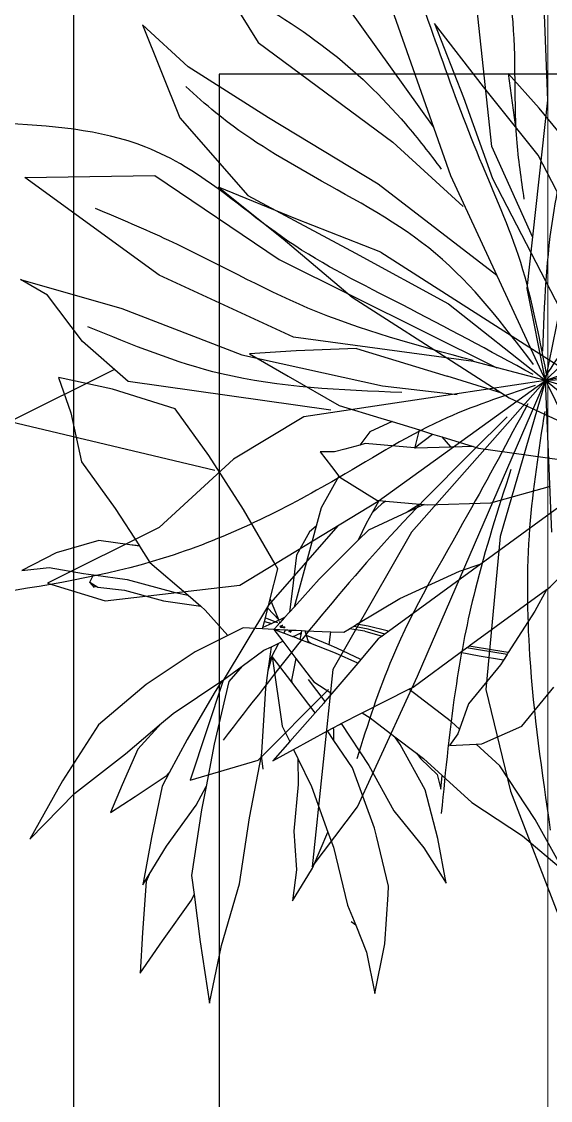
# Model space of a CAD drawing. Header units: metres. Extents: x -22 to 564, y 0 to 143.
# Drawn here: x 133.7996 to 133.9815, y 34.7206 to 35.0916 of the extents above; entities that cross this region are included whole.
import ezdxf
from ezdxf.enums import TextEntityAlignment as Align

# ---------------------------------------------------------------- set-up
doc = ezdxf.new("R2010")
doc.units = ezdxf.units.M
doc.linetypes.add('EJES630', pattern=[6.3, 5.5, -0.4, 0, -0.4])
doc.layers.add('EJES', color=11, linetype='EJES630', lineweight=0)
doc.layers.add('XREF 1N NEURO-ONCOLOGIA$0$Mobiliario Fijo', color=40, linetype='Continuous')
doc.layers.add('XREF 1N NEURO-ONCOLOGIA$0$TEX-MOB', color=4, linetype='Continuous')
doc.styles.add('XREF 1N NEURO-ONCOLOGIA$0$HANDLET', font='romans.shx')

# ---------------------------------------------------------------- blocks, each defined once
blk = doc.blocks.new('XREF 1N NEURO-ONCOLOGIA$0$A$C3610557F')
at = {"color": 52}
for p, q in [((0.5135, 2.1635), (0.6256, 1.9833)), ((0.9014, 2.1335), (1.0603, 1.6827)), ((1.28, 1.853), (1.2707, 2.1034)), ((1.1538, 1.7479), (1.1164, 2.0934)), ((1.0216, 1.7925), (0.8312, 2.0583)), ((0.4667, 1.9281), (0.3638, 2.0233)), ((0.3638, 2.0233), (0.448, 1.8129)), ((0.6256, 1.9833), (0.9294, 1.7579)), ((0.649, 1.8129), (0.4667, 1.9281)), ((1.2333, 1.4273), (1.28, 1.853)), ((0.448, 1.8129), (0.6022, 1.6376)), ((0.8967, 1.6627), (0.649, 1.8129)), ((0.9294, 1.7579), (1.0884, 1.6126)), ((1.2459, 1.5424), (1.1538, 1.7479)), ((0.0974, 1.6778), (0.3919, 1.6827)), ((0.4013, 1.4574), (0.0974, 1.6778)), ((0.3919, 1.6827), (0.6724, 1.4925)), ((1.1651, 1.4565), (0.8967, 1.6627)), ((1.0603, 1.6827), (1.2749, 1.2195)), ((0.6022, 1.6376), (0.8453, 1.5074)), ((0.6724, 1.4925), (1.1651, 1.2481)), ((0.8453, 1.5074), (1.0557, 1.3922)), ((0.1488, 1.4122), (0.0881, 1.4473)), ((0.0881, 1.4473), (0.3171, 1.3822)), ((0.7051, 1.3172), (0.4013, 1.4574)), ((1.2749, 1.2195), (1.2333, 1.4273)), ((0.2283, 1.3071), (0.1488, 1.4122)), ((1.0557, 1.3922), (1.2749, 1.2195)), ((0.3171, 1.3822), (0.5882, 1.2771)), ((1.2749, 1.2195), (1.3081, 1.3822)), ((1.682, 1.3572), (1.2749, 1.2195)), ((1.4109, 1.3522), (1.2749, 1.2195)), ((1.2749, 1.2195), (1.869, 1.3522)), ((1.1118, 1.262), (0.7051, 1.3172)), ((0.3311, 1.2169), (0.2283, 1.3071)), ((0.5882, 1.2771), (0.9061, 1.2069)), ((0.3002, 1.244), (0.0647, 1.1268)), ((1.2749, 1.2195), (1.1118, 1.262)), ((0.8967, 0.9465), (1.2749, 1.2195)), ((1.2749, 1.2195), (0.9716, 0.8764)), ((0.9855, 0.5508), (1.2749, 1.2195)), ((1.2749, 1.2195), (0.9948, 1.1769)), ((1.2749, 1.2195), (1.1725, 0.8664)), ((1.6446, 1.232), (1.2749, 1.2195)), ((1.2893, 0.8764), (1.2749, 1.2195)), ((1.2749, 1.2195), (1.4857, 0.7862)), ((1.4717, 1.0567), (1.2749, 1.2195)), ((1.9205, 1.0267), (1.2749, 1.2195)), ((0.7892, 1.1519), (0.3311, 1.2169)), ((0.9061, 1.2069), (1.0755, 1.1879)), ((0.9948, 1.1769), (0.7285, 1.1368)), ((0.0647, 1.1268), (0.5274, 1.0166)), ((0.7285, 1.1368), (0.5695, 1.0416)), ((0.5695, 1.0416), (0.4013, 0.8865)), ((0.5835, 0.7562), (0.8967, 0.9465)), ((0.4013, 0.8865), (0.1488, 0.7612)), ((0.8052, 0.8909), (0.649, 0.7112)), ((0.9716, 0.8764), (0.7939, 0.5659)), ((1.1725, 0.8664), (1.1398, 0.5208)), ((0.1488, 0.7612), (0.2797, 0.7212)), ((0.2797, 0.7212), (0.5835, 0.7562)), ((0.649, 0.7112), (0.5462, 0.5408)), ((0.7939, 0.5659), (0.7471, 0.1201)), ((0.5462, 0.5408), (0.4713, 0.3154)), ((0.85, 0.2554), (0.9855, 0.5508)), ((0.6256, 0.3606), (0.7846, 0.5208)), ((1.1398, 0.5208), (1.1959, 0.2905)), ((0.4713, 0.3154), (0.6256, 0.3606)), ((1.1959, 0.2905), (1.3081, 0)), ((0.7471, 0.1201), (0.85, 0.2554))]:
    blk.add_line(p, q, dxfattribs=at)
at = {"color": 104, "ltscale": 0.3}
for points in [[(1.1115, 2.3554), (1.1965, 2.0667), (1.2092, 1.7652), (1.2262, 1.6293)], [(1.2687, 1.2853), (1.2942, 1.6038), (1.3367, 1.8374), (1.3367, 2.1728), (1.3367, 2.3172)], [(1.2772, 1.2343), (1.2135, 1.5019), (1.12, 1.7354), (1.0265, 1.986), (0.9373, 2.2365)], [(0.5592, 2.1134), (0.7801, 1.969), (0.9585, 1.7991), (1.0393, 1.6972)], [(1.273, 1.2258), (1.3877, 1.3999), (1.5364, 1.608), (1.7658, 1.7821), (1.94, 2.0115), (1.9613, 2.0837)], [(1.2475, 1.2556), (1.0265, 1.5061), (0.7503, 1.6802), (0.5294, 1.8246), (0.4614, 1.8841)], [(1.2467, 1.2327), (0.9499, 1.3909), (0.6926, 1.5343), (0.4601, 1.7024), (0.371, 1.7469), (0.0396, 1.8013)], [(1.1115, 1.2641), (0.7376, 1.383), (0.4232, 1.5358), (0.2575, 1.608)], [(0.95, 1.1919), (0.5422, 1.2343), (0.2405, 1.3405)], [(1.2517, 1.2079), (1.0389, 1.1288), (0.7916, 0.9904), (0.4106, 0.8173), (0, 0.7332)], [(1.2347, 1.1664), (1.0988, 0.9158), (0.9288, 0.5931), (0.8481, 0.3638)], [(1.273, 1.1494), (1.239, 0.8861), (1.239, 0.5973), (1.2857, 0.2024)], [(1.188, 1.1367), (0.9373, 0.8819), (0.7291, 0.6398), (0.5464, 0.4062)], [(1.1965, 1.0177), (1.1157, 0.746), (1.0733, 0.5336), (1.0393, 0.2406)]]:
    blk.add_spline(points, degree=3, dxfattribs=at)
blk = doc.blocks.new('XREF 1N NEURO-ONCOLOGIA$0$PLANTA CIRCULAR-02')
at = {"color": 72}
for p, q in [((-0.25179, 0.17367), (-0.24577, 0.21329)), ((-0.24577, 0.21329), (-0.23803, 0.17604)), ((-0.14427, 0.18025), (-0.13896, 0.20693)), ((-0.13896, 0.20693), (-0.1329, 0.177)), ((-0.29066, 0.19375), (-0.27613, 0.17302)), ((-0.28917, 0.16762), (-0.29066, 0.19375)), ((-0.23803, 0.17604), (-0.22651, 0.13608)), ((-0.15135, 0.16285), (-0.14427, 0.18025)), ((-0.1329, 0.177), (-0.13246, 0.17483)), ((-0.13246, 0.17483), (-0.13045, 0.14293)), ((-0.2867, 0.13462), (-0.28917, 0.16762)), ((-0.27613, 0.17302), (-0.25742, 0.14676)), ((-0.25581, 0.14293), (-0.25179, 0.17367)), ((-0.15664, 0.14984), (-0.15135, 0.16285)), ((-0.25742, 0.14676), (-0.25581, 0.14293)), ((-0.19213, 0.14717), (-0.17993, 0.12715)), ((-0.1896, 0.12706), (-0.19213, 0.14717)), ((-0.16571, 0.11237), (-0.15664, 0.14984)), ((-0.25741, 0.13075), (-0.25581, 0.14293)), ((-0.13045, 0.14293), (-0.13011, 0.13767)), ((-0.28891, 0.13674), (-0.28476, 0.12997)), ((-0.2833, 0.10621), (-0.28891, 0.13674)), ((-0.28476, 0.12997), (-0.2867, 0.13462)), ((-0.22651, 0.13608), (-0.22001, 0.09352)), ((-0.13011, 0.13767), (-0.13796, 0.10525)), ((-0.10724, 0.11289), (-0.09284, 0.13569)), ((-0.09284, 0.13569), (-0.09825, 0.1069)), ((-0.28476, 0.12997), (-0.27358, 0.11173)), ((-0.25091, 0.08819), (-0.25741, 0.13075)), ((-0.19066, 0.11152), (-0.1896, 0.12706)), ((-0.17993, 0.12715), (-0.17917, 0.1259)), ((-0.17917, 0.1259), (-0.16926, 0.10263)), ((-0.04346, 0.10501), (-0.01706, 0.12754)), ((-0.01706, 0.12754), (-0.03535, 0.09444)), ((-0.27358, 0.11173), (-0.25453, 0.08532)), ((-0.16926, 0.10263), (-0.16571, 0.11237)), ((-0.12667, 0.08886), (-0.10724, 0.11289)), ((-0.36204, 0.10721), (-0.3331, 0.0778)), ((-0.34083, 0.06946), (-0.36204, 0.10721)), ((-0.27637, 0.07292), (-0.2833, 0.10621)), ((-0.1913, 0.102), (-0.19066, 0.11152)), ((-0.13796, 0.10525), (-0.13919, 0.10019)), ((-0.09825, 0.1069), (-0.10649, 0.07541)), ((-0.07631, 0.08354), (-0.04346, 0.10501)), ((-0.18846, 0.07199), (-0.1913, 0.102)), ((-0.17994, 0.07331), (-0.16926, 0.10263)), ((-0.13919, 0.10019), (-0.15342, 0.06113)), ((-0.22001, 0.09352), (-0.2123, 0.05321)), ((-0.03535, 0.09444), (-0.05811, 0.0598)), ((-0.30982, 0.08997), (-0.2939, 0.07964)), ((-0.30231, 0.07211), (-0.30982, 0.08997)), ((-0.25453, 0.08532), (-0.24803, 0.07317)), ((-0.24803, 0.07317), (-0.25091, 0.08819)), ((-0.14287, 0.05953), (-0.12667, 0.08886)), ((-0.3331, 0.0778), (-0.30019, 0.05211)), ((-0.2939, 0.07964), (-0.27325, 0.06594)), ((-0.0954, 0.06619), (-0.07631, 0.08354)), ((-0.29213, 0.04903), (-0.30231, 0.07211)), ((-0.2718, 0.06437), (-0.27637, 0.07292)), ((-0.24281, 0.04587), (-0.24803, 0.07317)), ((-0.18871, 0.05511), (-0.17994, 0.07331)), ((-0.18871, 0.05511), (-0.18846, 0.07199)), ((-0.10649, 0.07541), (-0.12269, 0.04608)), ((-0.09875, 0.06542), (-0.09628, 0.07483)), ((-0.09628, 0.07483), (-0.0954, 0.06619)), ((-0.31755, 0.03338), (-0.34083, 0.06946)), ((-0.27325, 0.06594), (-0.2718, 0.06437)), ((-0.26025, 0.04278), (-0.2718, 0.06437)), ((-0.10918, 0.05534), (-0.09875, 0.06542)), ((-0.10756, 0.05513), (-0.0954, 0.06619)), ((-0.21113, 0.0621), (-0.2123, 0.05321)), ((-0.20489, 0.05654), (-0.19153, 0.04925)), ((-0.19398, 0.04418), (-0.20489, 0.05654)), ((-0.15342, 0.06113), (-0.16543, 0.04347)), ((-0.16063, 0.03244), (-0.14287, 0.05953)), ((-0.05811, 0.0598), (-0.07353, 0.04579)), ((-0.30019, 0.05211), (-0.27675, 0.03236)), ((-0.27675, 0.03236), (-0.29213, 0.04903)), ((-0.2123, 0.05321), (-0.21191, 0.0512)), ((-0.21191, 0.0512), (-0.2094, 0.00956)), ((-0.19153, 0.04925), (-0.18871, 0.05511)), ((-0.19153, 0.04925), (-0.16962, 0.0373)), ((-0.12598, 0.04106), (-0.11204, 0.05171)), ((-0.11204, 0.05171), (-0.10918, 0.05534)), ((-0.11204, 0.05171), (-0.10756, 0.05513)), ((-0.24284, 0.01284), (-0.26025, 0.04278)), ((-0.23342, 0.00542), (-0.24281, 0.04587)), ((-0.19879, 0.03419), (-0.19398, 0.04418)), ((-0.17757, 0.0256), (-0.19398, 0.04418)), ((-0.16543, 0.04347), (-0.16962, 0.0373)), ((-0.16543, 0.04347), (-0.16553, 0.03647)), ((-0.12269, 0.04608), (-0.12598, 0.04106)), ((-0.0907, 0.04679), (-0.07353, 0.04579)), ((-0.08527, 0.03914), (-0.0907, 0.04679)), ((-0.07353, 0.04579), (-0.06991, 0.04557)), ((-0.06991, 0.04557), (-0.044, 0.03413)), ((-0.16962, 0.0373), (-0.16586, 0.03524)), ((-0.16553, 0.03647), (-0.16586, 0.03524)), ((-0.16586, 0.03524), (-0.16188, 0.03307)), ((-0.14206, 0.02878), (-0.12598, 0.04106)), ((-0.08421, 0.03608), (-0.08937, 0.03139)), ((-0.08421, 0.03608), (-0.08527, 0.03914)), ((-0.0785, 0.01968), (-0.08421, 0.03608)), ((-0.28665, 0.00735), (-0.31755, 0.03338)), ((-0.27675, 0.03236), (-0.26929, 0.02608)), ((-0.20529, -0.01091), (-0.19879, 0.03419)), ((-0.16188, 0.03307), (-0.16063, 0.03244)), ((-0.16063, 0.03244), (-0.14708, 0.02557)), ((-0.14708, 0.02557), (-0.14206, 0.02878)), ((-0.08937, 0.03139), (-0.11697, 0.0103)), ((-0.044, 0.03413), (-0.02333, 0.009)), ((-0.26929, 0.02608), (-0.23787, 0.00496)), ((-0.17817, 0.02473), (-0.19264, 0.00572)), ((-0.17757, 0.0256), (-0.17817, 0.02473)), ((-0.17197, 0.01925), (-0.17757, 0.0256)), ((-0.14708, 0.02557), (-0.11697, 0.0103)), ((-0.18209, 0.00414), (-0.17121, 0.01835)), ((-0.17121, 0.01835), (-0.17197, 0.01925)), ((-0.16669, 0.01302), (-0.17121, 0.01835)), ((-0.05782, -0.00545), (-0.0785, 0.01968)), ((-0.2551, -0.01386), (-0.28665, 0.00735)), ((-0.23787, 0.00496), (-0.24284, 0.01284)), ((-0.2094, 0.00956), (-0.20784, -0.0018)), ((-0.17845, 0.00549), (-0.16669, 0.01302)), ((-0.15004, -0.00661), (-0.16669, 0.01302)), ((-0.11697, 0.0103), (-0.11422, 0.00891)), ((-0.11422, 0.00891), (-0.08375, -0.01331)), ((-0.23787, 0.00496), (-0.23774, 0.00487)), ((-0.23774, 0.00487), (-0.2248, -0.00454)), ((-0.2248, -0.00454), (-0.23342, 0.00542)), ((-0.19264, 0.00572), (-0.20529, -0.01091)), ((-0.19277, 0.00452), (-0.19264, 0.00572)), ((-0.18994, -0.00958), (-0.19277, 0.00452)), ((-0.18994, -0.00958), (-0.18076, 0.00246)), ((-0.18076, 0.00246), (-0.17845, 0.00549)), ((-0.2248, -0.00454), (-0.21062, -0.01484)), ((-0.20784, -0.0018), (-0.20704, -0.00765)), ((-0.20784, -0.0018), (-0.20529, -0.01091)), ((-0.15004, -0.00661), (-0.16431, -0.01296)), ((-0.14803, -0.00898), (-0.15004, -0.00661)), ((-0.05588, -0.00846), (-0.05782, -0.00545)), ((-0.23391, -0.02449), (-0.2551, -0.01386)), ((-0.20704, -0.00765), (-0.20547, -0.01074)), ((-0.20704, -0.00765), (-0.20574, -0.01714)), ((-0.20547, -0.01074), (-0.20109, -0.01933)), ((-0.20529, -0.01091), (-0.20547, -0.01074)), ((-0.19835, -0.02063), (-0.18994, -0.00958)), ((-0.16431, -0.01296), (-0.18043, -0.01916)), ((-0.14803, -0.00898), (-0.16359, -0.01629)), ((-0.13686, -0.02214), (-0.14803, -0.00898)), ((-0.07146, -0.01111), (-0.08375, -0.01331)), ((-0.08375, -0.01331), (-0.07962, -0.01632)), ((-0.05348, -0.01218), (-0.0719, -0.01503)), ((-0.05588, -0.00846), (-0.07146, -0.01111)), ((-0.05272, -0.01336), (-0.06234, -0.01483)), ((-0.05348, -0.01218), (-0.05588, -0.00846)), ((-0.05272, -0.01336), (-0.05348, -0.01218)), ((-0.0355, -0.04007), (-0.05272, -0.01336)), ((-0.21062, -0.01484), (-0.20574, -0.01714)), ((-0.20574, -0.01714), (-0.20109, -0.01933)), ((-0.20421, -0.02832), (-0.19835, -0.02063)), ((-0.20109, -0.01933), (-0.19835, -0.02063)), ((-0.18155, -0.0196), (-0.18746, -0.02187)), ((-0.16849, -0.01832), (-0.18306, -0.02438)), ((-0.18179, -0.02038), (-0.18306, -0.02438)), ((-0.18043, -0.01916), (-0.18179, -0.02038)), ((-0.18155, -0.0196), (-0.18179, -0.02038)), ((-0.18043, -0.01916), (-0.18155, -0.0196)), ((-0.16359, -0.01629), (-0.16849, -0.01832)), ((-0.16849, -0.01832), (-0.16737, -0.02682)), ((-0.0719, -0.01503), (-0.07962, -0.01632)), ((-0.07962, -0.01632), (-0.07807, -0.01746)), ((-0.06234, -0.01483), (-0.07807, -0.01746)), ((-0.02798, -0.05398), (-0.07807, -0.01746)), ((-0.24857, -0.0408), (-0.23391, -0.02449)), ((-0.22412, -0.0294), (-0.23391, -0.02449)), ((-0.19807, -0.02596), (-0.20421, -0.02832)), ((-0.19778, -0.02585), (-0.19807, -0.02596)), ((-0.19199, -0.02362), (-0.19778, -0.02585)), ((-0.19778, -0.02585), (-0.19672, -0.02792)), ((-0.1957, -0.02786), (-0.19672, -0.02792)), ((-0.19524, -0.02784), (-0.1957, -0.02786)), ((-0.19568, -0.02798), (-0.1957, -0.02786)), ((-0.19524, -0.02784), (-0.1953, -0.02763)), ((-0.19521, -0.02796), (-0.19524, -0.02784)), ((-0.19453, -0.02692), (-0.19417, -0.02729)), ((-0.19417, -0.02729), (-0.19359, -0.02789)), ((-0.19367, -0.02642), (-0.19261, -0.02769)), ((-0.19359, -0.02789), (-0.19248, -0.02785)), ((-0.19229, -0.02768), (-0.19261, -0.02769)), ((-0.19261, -0.02769), (-0.19248, -0.02785)), ((-0.19248, -0.02785), (-0.19234, -0.02784)), ((-0.19234, -0.02784), (-0.19229, -0.02768)), ((-0.19234, -0.02784), (-0.1901, -0.02775)), ((-0.18987, -0.02754), (-0.19229, -0.02768)), ((-0.19098, -0.02323), (-0.19199, -0.02362)), ((-0.19199, -0.02362), (-0.1915, -0.02385)), ((-0.1915, -0.02385), (-0.19098, -0.02323)), ((-0.1915, -0.02385), (-0.19118, -0.024)), ((-0.19118, -0.024), (-0.19094, -0.02321)), ((-0.19118, -0.024), (-0.18771, -0.02563)), ((-0.19094, -0.02321), (-0.19098, -0.02323)), ((-0.18746, -0.02187), (-0.19094, -0.02321)), ((-0.18987, -0.02754), (-0.1901, -0.02775)), ((-0.1901, -0.02775), (-0.18631, -0.02759)), ((-0.18636, -0.02735), (-0.18987, -0.02754)), ((-0.18686, -0.02487), (-0.18771, -0.02563)), ((-0.18771, -0.02563), (-0.18694, -0.026)), ((-0.18686, -0.02487), (-0.18746, -0.02187)), ((-0.18666, -0.02588), (-0.18694, -0.026)), ((-0.18694, -0.026), (-0.1866, -0.02616)), ((-0.18666, -0.02588), (-0.18686, -0.02487)), ((-0.1866, -0.02616), (-0.18666, -0.02588)), ((-0.1866, -0.02616), (-0.18649, -0.02621)), ((-0.18636, -0.02735), (-0.18658, -0.02625)), ((-0.18631, -0.02759), (-0.18636, -0.02735)), ((-0.18631, -0.02759), (-0.18404, -0.0275)), ((-0.18306, -0.02438), (-0.18404, -0.0275)), ((-0.18404, -0.0275), (-0.16737, -0.02682)), ((-0.16737, -0.02682), (-0.159, -0.02649)), ((-0.159, -0.02649), (-0.15541, -0.02865)), ((-0.14535, -0.02713), (-0.15541, -0.02865)), ((-0.14535, -0.02713), (-0.13424, -0.02406)), ((-0.13099, -0.02731), (-0.14327, -0.03042)), ((-0.1326, -0.02525), (-0.14317, -0.02844)), ((-0.13424, -0.02406), (-0.13686, -0.02214)), ((-0.1326, -0.02525), (-0.13424, -0.02406)), ((-0.13017, -0.02702), (-0.1326, -0.02525)), ((-0.13017, -0.02702), (-0.13099, -0.02731)), ((-0.07029, -0.07069), (-0.13017, -0.02702)), ((-0.21153, -0.02872), (-0.22412, -0.0294)), ((-0.20421, -0.02832), (-0.21153, -0.02872)), ((-0.21153, -0.02872), (-0.21134, -0.02946)), ((-0.21134, -0.02946), (-0.21032, -0.03341)), ((-0.20562, -0.03212), (-0.21134, -0.02946)), ((-0.21032, -0.03341), (-0.20562, -0.03212)), ((-0.21032, -0.03341), (-0.20973, -0.03571)), ((-0.20973, -0.03571), (-0.20359, -0.03344)), ((-0.20106, -0.03455), (-0.20807, -0.04213)), ((-0.20106, -0.03455), (-0.20651, -0.04819)), ((-0.20327, -0.03321), (-0.20562, -0.03212)), ((-0.20421, -0.02832), (-0.19667, -0.02802)), ((-0.20056, -0.02812), (-0.20421, -0.02832)), ((-0.20146, -0.03137), (-0.20421, -0.02832)), ((-0.20359, -0.03344), (-0.20327, -0.03321)), ((-0.20359, -0.03344), (-0.20314, -0.03327)), ((-0.20314, -0.03327), (-0.20327, -0.03321)), ((-0.20314, -0.03327), (-0.20193, -0.03282)), ((-0.20108, -0.03423), (-0.20309, -0.0333)), ((-0.20158, -0.03198), (-0.20128, -0.03177)), ((-0.20117, -0.03169), (-0.20146, -0.03137)), ((-0.20128, -0.03177), (-0.20117, -0.03169)), ((-0.20031, -0.03265), (-0.20117, -0.03169)), ((-0.20096, -0.03429), (-0.20108, -0.03423)), ((-0.20096, -0.03429), (-0.20106, -0.03455)), ((-0.20086, -0.03433), (-0.20106, -0.03455)), ((-0.20086, -0.03433), (-0.20096, -0.03429)), ((-0.19728, -0.03599), (-0.20086, -0.03433)), ((-0.20031, -0.03265), (-0.2006, -0.03338)), ((-0.20033, -0.03025), (-0.19737, -0.0294)), ((-0.20033, -0.03025), (-0.19981, -0.0296)), ((-0.1972, -0.02984), (-0.20033, -0.03025)), ((-0.19875, -0.03079), (-0.20033, -0.03025)), ((-0.19728, -0.03599), (-0.20031, -0.03265)), ((-0.19748, -0.0293), (-0.19981, -0.0296)), ((-0.19858, -0.03084), (-0.19875, -0.03079)), ((-0.19868, -0.03086), (-0.19875, -0.03079)), ((-0.19841, -0.0309), (-0.19858, -0.03084)), ((-0.1972, -0.02984), (-0.19706, -0.02967)), ((-0.1972, -0.02984), (-0.19684, -0.0299)), ((-0.19672, -0.02792), (-0.19667, -0.02802)), ((-0.19667, -0.02802), (-0.19568, -0.02798)), ((-0.19568, -0.02798), (-0.19521, -0.02796)), ((-0.19521, -0.02796), (-0.19359, -0.02789)), ((-0.15541, -0.02865), (-0.15511, -0.02883)), ((-0.15511, -0.02883), (-0.15285, -0.0302)), ((-0.15124, -0.03001), (-0.15285, -0.0302)), ((-0.15285, -0.0302), (-0.15051, -0.03161)), ((-0.14317, -0.02844), (-0.15124, -0.03001)), ((-0.14327, -0.03042), (-0.15051, -0.03161)), ((-0.15051, -0.03161), (-0.12272, -0.04835)), ((-0.25141, -0.04325), (-0.24857, -0.0408)), ((-0.20973, -0.03571), (-0.20807, -0.04213)), ((-0.1942, -0.03941), (-0.19728, -0.03599)), ((-0.19116, -0.04278), (-0.1942, -0.03941)), ((-0.19243, -0.05312), (-0.1942, -0.03941)), ((-0.02798, -0.05398), (-0.0355, -0.04007)), ((-0.30075, -0.05371), (-0.27549, -0.04685)), ((-0.27549, -0.04685), (-0.25141, -0.04325)), ((-0.2597, -0.05039), (-0.25141, -0.04325)), ((-0.20807, -0.04213), (-0.20651, -0.04819)), ((-0.20651, -0.04819), (-0.20155, -0.06743)), ((-0.17487, -0.06082), (-0.19116, -0.04278)), ((-0.18402, -0.06887), (-0.19116, -0.04278)), ((-0.12272, -0.04835), (-0.08429, -0.06607)), ((-0.32008, -0.05541), (-0.32314, -0.05877)), ((-0.31981, -0.05678), (-0.32008, -0.05541)), ((-0.31981, -0.05678), (-0.31789, -0.05563)), ((-0.31789, -0.05563), (-0.30075, -0.05371)), ((-0.29902, -0.06068), (-0.26791, -0.05225)), ((-0.28429, -0.07158), (-0.2597, -0.05039)), ((-0.26791, -0.05225), (-0.2597, -0.05039)), ((-0.18957, -0.07639), (-0.19243, -0.05312)), ((-0.02798, -0.05398), (-0.02554, -0.05576)), ((-0.02554, -0.05576), (0.01204, -0.09375)), ((-0.32314, -0.05877), (-0.31981, -0.05678)), ((-0.32314, -0.05877), (-0.32072, -0.06364)), ((-0.32072, -0.06364), (-0.29902, -0.06068)), ((-0.14949, -0.08617), (-0.17487, -0.06082)), ((-0.36714, -0.0664), (-0.34938, -0.06841)), ((-0.34499, -0.07784), (-0.36714, -0.0664)), ((-0.34938, -0.06841), (-0.32727, -0.06454)), ((-0.32727, -0.06454), (-0.32072, -0.06364)), ((-0.20155, -0.06743), (-0.20333, -0.0705)), ((-0.17696, -0.09495), (-0.18402, -0.06887)), ((-0.08429, -0.06607), (-0.07029, -0.07069)), ((-0.29106, -0.0821), (-0.28429, -0.07158)), ((-0.20333, -0.0705), (-0.2238, -0.10583)), ((-0.18119, -0.0914), (-0.18957, -0.07639)), ((-0.00556, -0.11789), (-0.07029, -0.07069)), ((-0.31742, -0.08571), (-0.34499, -0.07784)), ((-0.29733, -0.08296), (-0.31742, -0.08571)), ((-0.30676, -0.1065), (-0.29117, -0.08227)), ((-0.29106, -0.0821), (-0.29733, -0.08296)), ((-0.29117, -0.08227), (-0.29733, -0.08296)), ((-0.29117, -0.08227), (-0.29106, -0.0821)), ((-0.14313, -0.09252), (-0.14949, -0.08617)), ((-0.14949, -0.08617), (-0.14439, -0.09704)), ((-0.17696, -0.09495), (-0.18119, -0.0914)), ((-0.17371, -0.10696), (-0.17696, -0.09495)), ((-0.14439, -0.09704), (-0.14055, -0.1038)), ((-0.118, -0.1041), (-0.14313, -0.09252)), ((-0.14055, -0.1038), (-0.13608, -0.11167)), ((-0.13436, -0.10939), (-0.14055, -0.1038)), ((-0.10717, -0.1091), (-0.118, -0.1041)), ((-0.10988, -0.10934), (-0.118, -0.1041)), ((-0.32857, -0.13659), (-0.30676, -0.1065)), ((-0.2238, -0.10583), (-0.24626, -0.14075)), ((-0.16213, -0.12734), (-0.17371, -0.10696)), ((-0.13608, -0.11167), (-0.13176, -0.11129)), ((-0.13176, -0.11129), (-0.13436, -0.10939)), ((-0.13176, -0.11129), (-0.10988, -0.10934)), ((-0.10988, -0.10934), (-0.10717, -0.1091)), ((-0.10717, -0.1091), (-0.10516, -0.10892)), ((-0.10516, -0.10892), (-0.06398, -0.11004)), ((-0.06398, -0.11004), (-0.02541, -0.12098)), ((-0.16165, -0.12672), (-0.13758, -0.1118)), ((-0.13758, -0.1118), (-0.13608, -0.11167)), ((-0.16697, -0.1336), (-0.16213, -0.12734)), ((-0.16213, -0.12734), (-0.16165, -0.12672)), ((-0.33541, -0.16831), (-0.32857, -0.13659)), ((-0.1744, -0.1432), (-0.16697, -0.1336)), ((-0.07191, -0.14553), (-0.01802, -0.138)), ((-0.24626, -0.14075), (-0.26808, -0.17084)), ((-0.16501, -0.14304), (-0.1744, -0.1432)), ((-0.15834, -0.14484), (-0.16501, -0.14304)), ((-0.14862, -0.14749), (-0.15834, -0.14484)), ((-0.11333, -0.14561), (-0.14513, -0.14843)), ((-0.11271, -0.14555), (-0.11333, -0.14561)), ((-0.11333, -0.14561), (-0.11329, -0.14566)), ((-0.11329, -0.14566), (-0.11295, -0.14612)), ((-0.11329, -0.14566), (-0.10163, -0.15461)), ((-0.11295, -0.14612), (-0.11018, -0.15722)), ((-0.08961, -0.14618), (-0.11271, -0.14555)), ((-0.09557, -0.15276), (-0.09003, -0.14635)), ((-0.09003, -0.14635), (-0.08961, -0.14618)), ((-0.07533, -0.14657), (-0.08961, -0.14618)), ((-0.07533, -0.14657), (-0.07191, -0.14553)), ((-0.14513, -0.14843), (-0.14862, -0.14749)), ((-0.14227, -0.15603), (-0.14862, -0.14749)), ((-0.10163, -0.15461), (-0.09557, -0.15276)), ((-0.09557, -0.15276), (-0.07533, -0.14657)), ((-0.05214, -0.1781), (0.00079, -0.15339)), ((-0.12783, -0.16262), (-0.14227, -0.15603)), ((-0.12783, -0.16262), (-0.11018, -0.15722)), ((-0.11018, -0.15722), (-0.10163, -0.15461)), ((-0.1621, -0.1731), (-0.13513, -0.16485)), ((-0.13513, -0.16485), (-0.12783, -0.16262)), ((-0.34339, -0.19115), (-0.33541, -0.16831)), ((-0.26808, -0.17084), (-0.30848, -0.18356)), ((-0.1949, -0.19207), (-0.1621, -0.1731)), ((-0.05683, -0.1811), (-0.09227, -0.19193)), ((-0.08104, -0.19658), (-0.05683, -0.1811)), ((-0.05683, -0.1811), (-0.05214, -0.1781)), ((-0.30848, -0.18356), (-0.34339, -0.19115)), ((-0.03709, -0.20953), (0.00022, -0.18567)), ((0.04348, -0.18639), (-0.03349, -0.33488)), ((-0.21989, -0.20638), (-0.1949, -0.19207)), ((-0.15087, -0.20985), (-0.09227, -0.19193)), ((-0.15362, -0.243), (-0.08104, -0.19658)), ((-0.1899, -0.20844), (-0.21989, -0.20638)), ((-0.15087, -0.20985), (-0.1899, -0.20844)), ((-0.13499, -0.27214), (-0.03709, -0.20953)), ((-0.06283, -0.31967), (-0.00986, -0.21747)), ((-0.19825, -0.28068), (-0.15362, -0.243)), ((-0.13499, -0.27214), (-0.18995, -0.29365)), ((-0.24006, -0.31424), (-0.19825, -0.28068)), ((-0.18995, -0.29365), (-0.24006, -0.31424)), ((-0.08176, -0.37217), (-0.06283, -0.31967)), ((-0.03349, -0.33488), (-0.04806, -0.35311)), ((-0.00794, -0.33504), (-0.03282, -0.36515)), ((-0.04806, -0.35311), (-0.06869, -0.37894)), ((-0.04885, -0.35915), (-0.04806, -0.35311)), ((-0.0527, -0.38769), (-0.04885, -0.35915)), ((-0.03282, -0.36515), (-0.0527, -0.38769)), ((-0.10033, -0.41992), (-0.08176, -0.37217)), ((-0.06869, -0.37894), (-0.10033, -0.41992))]:
    blk.add_line(p, q, dxfattribs=at)
at = {"color": 54}
blk.add_line((-0.15135, 0.16285), (-0.15424, 0.16063), dxfattribs=at)
blk = doc.blocks.new('XREF 1N NEURO-ONCOLOGIA')
at = {"layer": 'XREF 1N NEURO-ONCOLOGIA$0$Mobiliario Fijo', "transparency": 33554687}
for points in [[(1.12243, 10.59933), (1.12243, 10.04933), (1.67243, 10.04933), (1.67243, 10.59933)], [(1.17243, 10.54933), (1.17243, 10.09933), (1.62243, 10.09933), (1.62243, 10.54933)]]:
    blk.add_lwpolyline(points, close=True, dxfattribs=at)
at = {"color": 2}
for name, p, xscale, yscale, zscale, rotation in [('XREF 1N NEURO-ONCOLOGIA$0$A$C3610557F', (1.33161, 10.63099), 0.1521132627722445, 0.1521132627722445, 0.1521132627722445, 270), ('XREF 1N NEURO-ONCOLOGIA$0$PLANTA CIRCULAR-02', (1.4164, 10.42182), -0.5320720665645394, 0.5320720665645394, 0.5320720665645394, 90)]:
    blk.add_blockref(name, p, dxfattribs=dict(at, xscale=xscale, yscale=yscale, zscale=zscale, rotation=rotation))
at = {"layer": 'XREF 1N NEURO-ONCOLOGIA$0$TEX-MOB', "style": 'XREF 1N NEURO-ONCOLOGIA$0$HANDLET'}
for p in [(1.70002, 4.58473, 0), (1.70735, 2.01378, 0)]:
    blk.add_attdef('234', text='', height=0.075, rotation=180, dxfattribs=at).set_placement(p, align=Align.MIDDLE_CENTER)

msp = doc.modelspace()

# ---------------------------------------------------------------- block references
at = {"rotation": 90}
msp.add_blockref('XREF 1N NEURO-ONCOLOGIA', (144.41686, 33.45112), dxfattribs=at)

# ---------------------------------------------------------------- next in the draw order: linework, layer by layer
at = {"layer": 'EJES'}
msp.add_line((133.98071, 33.16788), (133.97943, 58.54999), dxfattribs=at)

doc.saveas('drawing.dxf')
